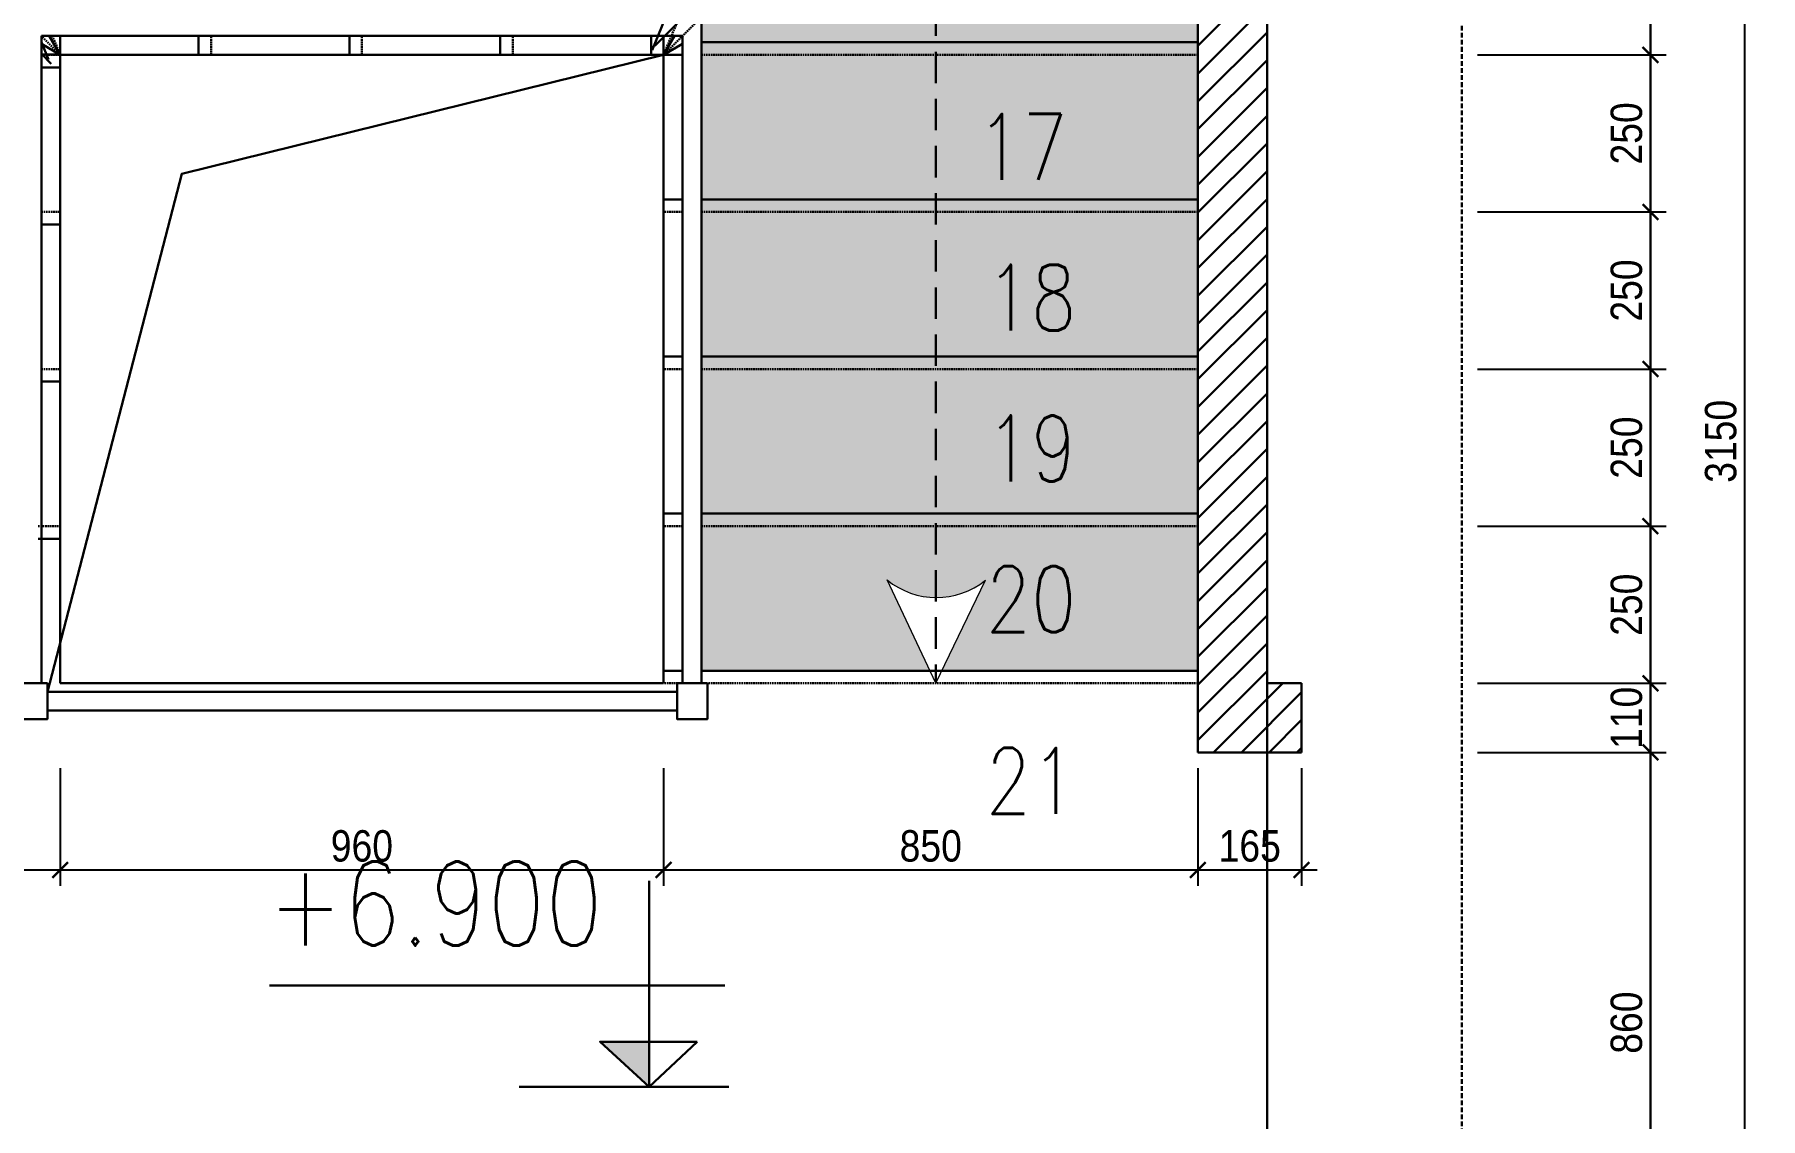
# Model space of a CAD drawing. Header units: millimetres. Extents: x -82962 to 19744, y -138000 to 4535.
# Drawn here: x -4106 to -1361, y -32563 to -30838 of the extents above; entities that cross this region are included whole.
import ezdxf

# ---------------------------------------------------------------- set-up
doc = ezdxf.new("R2010")
doc.units = ezdxf.units.MM
doc.header["$LTSCALE"] = 1000
doc.header["$MEASUREMENT"] = 0
doc.header["$PDMODE"] = 3
doc.linetypes.add('HIDDEN', pattern=[0.375, 0.25, -0.125])
doc.layers.get('0').update_dxf_attribs({"lineweight": 30})
doc.layers.get('DEFPOINTS').update_dxf_attribs({"color": 4, "lineweight": 30})
doc.layers.add('BANCONG', color=42, linetype='Continuous', lineweight=13)
doc.layers.add('THAY', color=4, linetype='Continuous', lineweight=30)
doc.styles.add('ARIAL', font='arial.ttf', dxfattribs={"width": 0.85})
doc.styles.add('ROMANO', font='ROMANS', dxfattribs={"width": 0.8, "bigfont": 'VNS'})
doc.styles.get("Standard").update_dxf_attribs({"font": 'romans.shx', "width": 0.7, "bigfont": 'bigfont.shx'})
doc.dimstyles.new('DIM 1-100', dxfattribs={"dimscale": 0, "dimtxt": 2, "dimasz": 1, "dimexe": 1, "dimexo": 1, "dimgap": 0.5, "dimtad": 1, "dimdec": 4, "dimrnd": 1, "dimdsep": 46, "dimtxsty": 'ARIAL', "dimblk1": 'ARCHTICK', "dimblk2": 'ARCHTICK', "dimsah": 1, "dimcen": 2, "dimdle": 1, "dimclrd": 9, "dimclre": 9, "dimclrt": 1, "dimadec": 0, "dimazin": 0, "dimtfac": 1, "dimtdec": 4, "dimtix": 1, "dimtmove": 2, "dimatfit": 3, "dimldrblk": 'DOT', "dimfxl": 1, "dimtvp": 1, "dimtolj": 1, "dimarcsym": 0})

# ---------------------------------------------------------------- blocks, each defined once
blk = doc.blocks.new('muiten')
at = {"layer": 'BANCONG'}
for q in [(-445.5, -145.6), (-132.9, -146.8)]:
    blk.add_line((-288, 182), q, dxfattribs=at)
blk.add_arc((-289.9, -338.8), 248.1, 50.7233, 128.854, dxfattribs=at)
blk = doc.blocks.new('_ARCHTICK')
at = {"color": 0, "linetype": 'ByBlock', "const_width": 0.15}
blk.add_lwpolyline([(-0.5, -0.5), (0.5, 0.5)], dxfattribs=at)
blk = doc.blocks.new('*D307')
at = {"layer": 'DEFPOINTS', "color": 0, "ltscale": 0.2, "transparency": 16777216}
for p in [(-1835.6, -30519.9), (-1835.6, -30870.4), (-1535.6, -30870.4)]:
    blk.add_point(p, dxfattribs=at)
at = {"layer": 'THAY', "color": 9, "lineweight": -2, "ltscale": 0.2, "transparency": 16777216}
for p, q in [((-1535.6, -30494.9), (-1535.6, -30895.4)), ((-1810.6, -30519.9), (-1510.6, -30519.9)), ((-1810.6, -30870.4), (-1510.6, -30870.4))]:
    blk.add_line(p, q, dxfattribs=at)
at = {"layer": 'THAY', "color": 9, "lineweight": -2, "ltscale": 0.2, "transparency": 16777216, "xscale": 25, "yscale": 25, "zscale": 25}
for p, rotation in [((-1535.6, -30519.9), 90), ((-1535.6, -30870.4), 270)]:
    blk.add_blockref('_ARCHTICK', p, dxfattribs=dict(at, rotation=rotation))
at = {"layer": 'THAY', "color": 1, "ltscale": 0.2, "transparency": 16777216, "insert": (-1573.6, -30695.1), "char_height": 50, "attachment_point": 5, "rotation": 90, "style": 'ARIAL'}
blk.add_mtext('\\A1;350', dxfattribs=at)
blk = doc.blocks.new('_DOT')
at = {"color": 0, "linetype": 'ByBlock', "ltscale": 10}
blk.add_line((-0.5, 0), (-1, 0), dxfattribs=at)
at = {"color": 0, "linetype": 'ByBlock', "ltscale": 10, "const_width": 0.5}
blk.add_lwpolyline([(-0.25, 0, 1), (0.25, 0, 1)], format="xyb", close=True, dxfattribs=at)
blk = doc.blocks.new('*D308')
at = {"layer": 'DEFPOINTS', "color": 0, "ltscale": 0.2, "transparency": 16777216}
for p in [(-1835.6, -30870.4), (-1835.6, -31120.4), (-1535.6, -31120.4)]:
    blk.add_point(p, dxfattribs=at)
at = {"layer": 'THAY', "color": 9, "lineweight": -2, "ltscale": 0.2, "transparency": 16777216}
for p, q in [((-1535.6, -30845.4), (-1535.6, -31145.4)), ((-1810.6, -30870.4), (-1510.6, -30870.4)), ((-1810.6, -31120.4), (-1510.6, -31120.4))]:
    blk.add_line(p, q, dxfattribs=at)
at = {"layer": 'THAY', "color": 9, "lineweight": -2, "ltscale": 0.2, "transparency": 16777216, "xscale": 25, "yscale": 25, "zscale": 25}
for p, rotation in [((-1535.6, -30870.4), 90), ((-1535.6, -31120.4), 270)]:
    blk.add_blockref('_ARCHTICK', p, dxfattribs=dict(at, rotation=rotation))
at = {"layer": 'THAY', "color": 1, "ltscale": 0.2, "transparency": 16777216, "insert": (-1573.6, -30995.4), "char_height": 50, "attachment_point": 5, "rotation": 90, "style": 'ARIAL'}
blk.add_mtext('\\A1;250', dxfattribs=at)
blk = doc.blocks.new('*D309')
at = {"layer": 'DEFPOINTS', "color": 0, "ltscale": 0.2, "transparency": 16777216}
for p in [(-1835.6, -31120.4), (-1835.6, -31370.4), (-1535.6, -31370.4)]:
    blk.add_point(p, dxfattribs=at)
at = {"layer": 'THAY', "color": 9, "lineweight": -2, "ltscale": 0.2, "transparency": 16777216}
for p, q in [((-1535.6, -31095.4), (-1535.6, -31395.4)), ((-1810.6, -31120.4), (-1510.6, -31120.4)), ((-1810.6, -31370.4), (-1510.6, -31370.4))]:
    blk.add_line(p, q, dxfattribs=at)
at = {"layer": 'THAY', "color": 9, "lineweight": -2, "ltscale": 0.2, "transparency": 16777216, "xscale": 25, "yscale": 25, "zscale": 25}
for p, rotation in [((-1535.6, -31120.4), 90), ((-1535.6, -31370.4), 270)]:
    blk.add_blockref('_ARCHTICK', p, dxfattribs=dict(at, rotation=rotation))
at = {"layer": 'THAY', "color": 1, "ltscale": 0.2, "transparency": 16777216, "insert": (-1573.6, -31245.4), "char_height": 50, "attachment_point": 5, "rotation": 90, "style": 'ARIAL'}
blk.add_mtext('\\A1;250', dxfattribs=at)
blk = doc.blocks.new('*D310')
at = {"layer": 'DEFPOINTS', "color": 0, "ltscale": 0.2, "transparency": 16777216}
for p in [(-1835.6, -31370.4), (-1835.6, -31620.4), (-1535.6, -31620.4)]:
    blk.add_point(p, dxfattribs=at)
at = {"layer": 'THAY', "color": 9, "lineweight": -2, "ltscale": 0.2, "transparency": 16777216}
for p, q in [((-1535.6, -31345.4), (-1535.6, -31645.4)), ((-1810.6, -31370.4), (-1510.6, -31370.4)), ((-1810.6, -31620.4), (-1510.6, -31620.4))]:
    blk.add_line(p, q, dxfattribs=at)
at = {"layer": 'THAY', "color": 9, "lineweight": -2, "ltscale": 0.2, "transparency": 16777216, "xscale": 25, "yscale": 25, "zscale": 25}
for p, rotation in [((-1535.6, -31370.4), 90), ((-1535.6, -31620.4), 270)]:
    blk.add_blockref('_ARCHTICK', p, dxfattribs=dict(at, rotation=rotation))
at = {"layer": 'THAY', "color": 1, "ltscale": 0.2, "transparency": 16777216, "insert": (-1573.6, -31495.4), "char_height": 50, "attachment_point": 5, "rotation": 90, "style": 'ARIAL'}
blk.add_mtext('\\A1;250', dxfattribs=at)
blk = doc.blocks.new('*D311')
at = {"layer": 'DEFPOINTS', "color": 0, "ltscale": 0.2, "transparency": 16777216}
for p in [(-1835.6, -31620.4), (-1835.6, -31870.4), (-1535.6, -31870.4)]:
    blk.add_point(p, dxfattribs=at)
at = {"layer": 'THAY', "color": 9, "lineweight": -2, "ltscale": 0.2, "transparency": 16777216}
for p, q in [((-1535.6, -31595.4), (-1535.6, -31895.4)), ((-1810.6, -31620.4), (-1510.6, -31620.4)), ((-1810.6, -31870.4), (-1510.6, -31870.4))]:
    blk.add_line(p, q, dxfattribs=at)
at = {"layer": 'THAY', "color": 9, "lineweight": -2, "ltscale": 0.2, "transparency": 16777216, "xscale": 25, "yscale": 25, "zscale": 25}
for p, rotation in [((-1535.6, -31620.4), 90), ((-1535.6, -31870.4), 270)]:
    blk.add_blockref('_ARCHTICK', p, dxfattribs=dict(at, rotation=rotation))
at = {"layer": 'THAY', "color": 1, "ltscale": 0.2, "transparency": 16777216, "insert": (-1573.6, -31745.4), "char_height": 50, "attachment_point": 5, "rotation": 90, "style": 'ARIAL'}
blk.add_mtext('\\A1;250', dxfattribs=at)
blk = doc.blocks.new('*D312')
at = {"layer": 'DEFPOINTS', "color": 0, "ltscale": 0.2, "transparency": 16777216}
for p in [(-1835.6, -31870.4), (-1835.6, -31980.4), (-1535.6, -31980.4)]:
    blk.add_point(p, dxfattribs=at)
at = {"layer": 'THAY', "color": 9, "lineweight": -2, "ltscale": 0.2, "transparency": 16777216}
for p, q in [((-1535.6, -31870.4), (-1535.6, -31845.4)), ((-1810.6, -31870.4), (-1510.6, -31870.4)), ((-1535.6, -31870.4), (-1535.6, -31980.4)), ((-1810.6, -31980.4), (-1510.6, -31980.4)), ((-1535.6, -31980.4), (-1535.6, -32005.4))]:
    blk.add_line(p, q, dxfattribs=at)
at = {"layer": 'THAY', "color": 9, "lineweight": -2, "ltscale": 0.2, "transparency": 16777216, "xscale": 25, "yscale": 25, "zscale": 25}
for p, rotation in [((-1535.6, -31870.4), 270), ((-1535.6, -31980.4), 90)]:
    blk.add_blockref('_ARCHTICK', p, dxfattribs=dict(at, rotation=rotation))
at = {"layer": 'THAY', "color": 1, "ltscale": 0.2, "transparency": 16777216, "insert": (-1573.6, -31925.4), "char_height": 50, "attachment_point": 5, "rotation": 90, "style": 'ARIAL'}
blk.add_mtext('\\A1;110', dxfattribs=at)
blk = doc.blocks.new('*D313')
at = {"layer": 'DEFPOINTS', "color": 0, "ltscale": 0.2, "transparency": 16777216}
for p in [(-1835.6, -31980.4), (-1835.6, -32840.4), (-1535.6, -32840.4)]:
    blk.add_point(p, dxfattribs=at)
at = {"layer": 'THAY', "color": 9, "lineweight": -2, "ltscale": 0.2, "transparency": 16777216}
for p, q in [((-1535.6, -31955.4), (-1535.6, -32865.4)), ((-1810.6, -31980.4), (-1510.6, -31980.4)), ((-1810.6, -32840.4), (-1510.6, -32840.4))]:
    blk.add_line(p, q, dxfattribs=at)
at = {"layer": 'THAY', "color": 9, "lineweight": -2, "ltscale": 0.2, "transparency": 16777216, "xscale": 25, "yscale": 25, "zscale": 25}
for p, rotation in [((-1535.6, -31980.4), 90), ((-1535.6, -32840.4), 270)]:
    blk.add_blockref('_ARCHTICK', p, dxfattribs=dict(at, rotation=rotation))
at = {"layer": 'THAY', "color": 1, "ltscale": 0.2, "transparency": 16777216, "insert": (-1573.6, -32410.4), "char_height": 50, "attachment_point": 5, "rotation": 90, "style": 'ARIAL'}
blk.add_mtext('\\A1;860', dxfattribs=at)
blk = doc.blocks.new('*D316')
at = {"layer": 'DEFPOINTS', "color": 0, "ltscale": 0.2, "transparency": 16777216}
for p in [(-1835.6, -29910.4), (-1385.6, -29910.4), (-1835.6, -33060.4)]:
    blk.add_point(p, dxfattribs=at)
at = {"layer": 'THAY', "color": 9, "lineweight": -2, "ltscale": 0.2, "transparency": 16777216}
for p, q in [((-1385.6, -33085.4), (-1385.6, -29885.4)), ((-1810.6, -29910.4), (-1360.6, -29910.4)), ((-1810.6, -33060.4), (-1360.6, -33060.4))]:
    blk.add_line(p, q, dxfattribs=at)
at = {"layer": 'THAY', "color": 9, "lineweight": -2, "ltscale": 0.2, "transparency": 16777216, "xscale": 25, "yscale": 25, "zscale": 25}
for p, rotation in [((-1385.6, -29910.4), 90), ((-1385.6, -33060.4), 270)]:
    blk.add_blockref('_ARCHTICK', p, dxfattribs=dict(at, rotation=rotation))
at = {"layer": 'THAY', "color": 1, "ltscale": 0.2, "transparency": 16777216, "insert": (-1423.6, -31485.4), "char_height": 50, "attachment_point": 5, "rotation": 90, "style": 'ARIAL'}
blk.add_mtext('\\A1;3150', dxfattribs=at)
blk = doc.blocks.new('*D317')
at = {"layer": 'DEFPOINTS', "color": 0, "ltscale": 0.2, "transparency": 16777216}
for p in [(-4915.6, -31980.4), (-4065.6, -31980.4), (-4065.6, -32167.5)]:
    blk.add_point(p, dxfattribs=at)
at = {"layer": 'THAY', "color": 9, "lineweight": -2, "ltscale": 0.2, "transparency": 16777216}
for p, q in [((-4915.6, -32005.4), (-4915.6, -32192.5)), ((-4065.6, -32005.4), (-4065.6, -32192.5)), ((-4940.6, -32167.5), (-4040.6, -32167.5))]:
    blk.add_line(p, q, dxfattribs=at)
at = {"layer": 'THAY', "color": 9, "lineweight": -2, "ltscale": 0.2, "transparency": 16777216, "xscale": 25, "yscale": 25, "zscale": 25, "rotation": 180}
blk.add_blockref('_ARCHTICK', (-4915.6, -32167.5), dxfattribs=at)
at = {"layer": 'THAY', "color": 9, "lineweight": -2, "ltscale": 0.2, "transparency": 16777216, "xscale": 25, "yscale": 25, "zscale": 25}
blk.add_blockref('_ARCHTICK', (-4065.6, -32167.5), dxfattribs=at)
at = {"layer": 'THAY', "color": 1, "ltscale": 0.2, "transparency": 16777216, "insert": (-4490.6, -32129.5), "char_height": 50, "attachment_point": 5, "style": 'ARIAL'}
blk.add_mtext('\\A1;850', dxfattribs=at)
blk = doc.blocks.new('*D318')
at = {"layer": 'DEFPOINTS', "color": 0, "ltscale": 0.2, "transparency": 16777216}
for p in [(-4065.6, -31980.4), (-3105.6, -31980.4), (-3105.6, -32167.5)]:
    blk.add_point(p, dxfattribs=at)
at = {"layer": 'THAY', "color": 9, "lineweight": -2, "ltscale": 0.2, "transparency": 16777216}
for p, q in [((-4065.6, -32005.4), (-4065.6, -32192.5)), ((-3105.6, -32005.4), (-3105.6, -32192.5)), ((-4090.6, -32167.5), (-3080.6, -32167.5))]:
    blk.add_line(p, q, dxfattribs=at)
at = {"layer": 'THAY', "color": 9, "lineweight": -2, "ltscale": 0.2, "transparency": 16777216, "xscale": 25, "yscale": 25, "zscale": 25, "rotation": 180}
blk.add_blockref('_ARCHTICK', (-4065.6, -32167.5), dxfattribs=at)
at = {"layer": 'THAY', "color": 9, "lineweight": -2, "ltscale": 0.2, "transparency": 16777216, "xscale": 25, "yscale": 25, "zscale": 25}
blk.add_blockref('_ARCHTICK', (-3105.6, -32167.5), dxfattribs=at)
at = {"layer": 'THAY', "color": 1, "ltscale": 0.2, "transparency": 16777216, "insert": (-3585.6, -32129.5), "char_height": 50, "attachment_point": 5, "style": 'ARIAL'}
blk.add_mtext('\\A1;960', dxfattribs=at)
blk = doc.blocks.new('*D319')
at = {"layer": 'DEFPOINTS', "color": 0, "ltscale": 0.2, "transparency": 16777216}
for p in [(-3105.6, -31980.4), (-2255.6, -31980.4), (-2255.6, -32167.5)]:
    blk.add_point(p, dxfattribs=at)
at = {"layer": 'THAY', "color": 9, "lineweight": -2, "ltscale": 0.2, "transparency": 16777216}
for p, q in [((-3105.6, -32005.4), (-3105.6, -32192.5)), ((-2255.6, -32005.4), (-2255.6, -32192.5)), ((-3130.6, -32167.5), (-2230.6, -32167.5))]:
    blk.add_line(p, q, dxfattribs=at)
at = {"layer": 'THAY', "color": 9, "lineweight": -2, "ltscale": 0.2, "transparency": 16777216, "xscale": 25, "yscale": 25, "zscale": 25, "rotation": 180}
blk.add_blockref('_ARCHTICK', (-3105.6, -32167.5), dxfattribs=at)
at = {"layer": 'THAY', "color": 9, "lineweight": -2, "ltscale": 0.2, "transparency": 16777216, "xscale": 25, "yscale": 25, "zscale": 25}
blk.add_blockref('_ARCHTICK', (-2255.6, -32167.5), dxfattribs=at)
at = {"layer": 'THAY', "color": 1, "ltscale": 0.2, "transparency": 16777216, "insert": (-2680.6, -32129.5), "char_height": 50, "attachment_point": 5, "style": 'ARIAL'}
blk.add_mtext('\\A1;850', dxfattribs=at)
blk = doc.blocks.new('*D320')
at = {"layer": 'DEFPOINTS', "color": 0, "ltscale": 0.2, "transparency": 16777216}
for p in [(-2255.6, -31980.4), (-2090.6, -31980.4), (-2090.6, -32167.5)]:
    blk.add_point(p, dxfattribs=at)
at = {"layer": 'THAY', "color": 9, "lineweight": -2, "ltscale": 0.2, "transparency": 16777216}
for p, q in [((-2255.6, -32005.4), (-2255.6, -32192.5)), ((-2090.6, -32005.4), (-2090.6, -32192.5)), ((-2280.6, -32167.5), (-2065.6, -32167.5))]:
    blk.add_line(p, q, dxfattribs=at)
at = {"layer": 'THAY', "color": 9, "lineweight": -2, "ltscale": 0.2, "transparency": 16777216, "xscale": 25, "yscale": 25, "zscale": 25, "rotation": 180}
blk.add_blockref('_ARCHTICK', (-2255.6, -32167.5), dxfattribs=at)
at = {"layer": 'THAY', "color": 9, "lineweight": -2, "ltscale": 0.2, "transparency": 16777216, "xscale": 25, "yscale": 25, "zscale": 25}
blk.add_blockref('_ARCHTICK', (-2090.6, -32167.5), dxfattribs=at)
at = {"layer": 'THAY', "color": 1, "ltscale": 0.2, "transparency": 16777216, "insert": (-2173.1, -32129.5), "char_height": 50, "attachment_point": 5, "style": 'ARIAL'}
blk.add_mtext('\\A1;165', dxfattribs=at)

msp = doc.modelspace()

# ---------------------------------------------------------------- hatches: boundary and pattern name
at = {"layer": 'THAY', "ltscale": 0.2}
h = msp.add_hatch(dxfattribs=at)
h.set_pattern_fill('ANSI31', color=256, scale=250, style=0)
h.set_pattern_definition([(45, (-5335.553, -32824.554), (-22.09709, 22.09709), [])])
h.paths.add_polyline_path([(-2255.55312, -29910.36771), (-4915.55312, -29910.36771), (-4915.55312, -30019.79972), (-4914.9855, -30020.36771), (-2255.55312, -30020.36771)])
h.paths.add_polyline_path([(-5135.55312, -29910.36771), (-5335.55312, -29910.36771), (-5335.55312, -30020.36771), (-5135.55312, -30020.36771)])
h.paths.add_polyline_path([(-4629.0087, -31079.18194), (-4516.5087, -31079.18194), (-4516.5087, -30921.68194), (-4629.0087, -30921.68194)], flags=9)
h.paths.add_polyline_path([(-4629.0087, -31319.18194), (-4520.5087, -31319.18194), (-4520.5087, -31161.68194), (-4629.0087, -31161.68194)], flags=9)
h.paths.add_polyline_path([(-2607.29098, -32032.87352), (-2442.79098, -32032.87352), (-2442.79098, -31875.37352), (-2607.29098, -31875.37352)], flags=9)
h.paths.add_polyline_path([(-2607.29098, -31815.54734), (-2418.79098, -31815.54734), (-2418.79098, -31658.04734), (-2607.29098, -31658.04734)], flags=9)
h.paths.add_polyline_path([(-2595.29098, -31575.54734), (-2422.79098, -31575.54734), (-2422.79098, -31418.04734), (-2595.29098, -31418.04734)], flags=9)
h.paths.add_polyline_path([(-2595.29098, -31335.54734), (-2418.79098, -31335.54734), (-2418.79098, -31178.04734), (-2595.29098, -31178.04734)], flags=9)
h.paths.add_polyline_path([(-2609.31633, -31095.54734), (-2432.81633, -31095.54734), (-2432.81633, -30938.04734), (-2609.31633, -30938.04734)], flags=9)
h.paths.add_polyline_path([(-4629.0087, -31559.18194), (-4520.5087, -31559.18194), (-4520.5087, -31401.68194), (-4629.0087, -31401.68194)], flags=9)
h.paths.add_polyline_path([(-4617.0087, -31799.18194), (-4544.5087, -31799.18194), (-4544.5087, -31641.68194), (-4617.0087, -31641.68194)], flags=9)
h.paths.add_polyline_path([(-3899.30139, -32824.5544), (-2791.06406, -32824.5544), (-2791.06406, -32548.04346), (-3899.30139, -32548.04346)], flags=9)
h.paths.add_polyline_path([(-3747.8857, -32321.21219), (-3124.68182, -32321.21219), (-3124.68182, -32120.28156), (-3747.8857, -32120.28156)], flags=9)
h = msp.add_hatch(dxfattribs=at)
h.set_pattern_fill('DOTS', color=256, scale=300, style=0)
h.set_pattern_definition([(0, (-4915.553, -31890.368), (9.375, 18.75), [0, -18.75])])
h.paths.add_polyline_path([(-2255.55312, -30020.36771), (-2284.39556, -30020.36771), (-3073.86801, -30810.36771), (-3045.55312, -30810.36771), (-3045.55312, -30850.36771), (-2255.55312, -30850.36771)])
h.paths.add_polyline_path([(-2284.39556, -30020.36771), (-2775.28423, -30020.36771), (-3102.35839, -30810.36771), (-3073.86801, -30810.36771)])
h.paths.add_polyline_path([(-2775.28423, -30020.36771), (-3125.55312, -30020.36771), (-3125.55312, -30810.36771), (-3102.35839, -30810.36771)])
h.paths.add_polyline_path([(-3125.55312, -30020.36771), (-3205.32611, -30020.36771), (-3365.55312, -30303.76779), (-3365.55312, -30416.49294), (-3313.62806, -30452.86702), (-3365.55312, -30434.06444), (-3365.55312, -30810.36771), (-3125.55312, -30810.36771)])
h.paths.add_polyline_path([(-3365.55312, -30434.06444), (-3426.70083, -30411.92226), (-3449.74708, -30452.68511), (-3384.32045, -30498.51718), (-3460.13751, -30471.06308), (-3605.55312, -30728.26564), (-3605.55312, -30810.36771), (-3365.55312, -30810.36771)])
h.paths.add_polyline_path([(-3365.55312, -30020.36771), (-3605.55312, -30020.36771), (-3605.55312, -30648.87927), (-3497.39322, -30457.57242), (-3460.13751, -30471.06308), (-3449.74708, -30452.68511), (-3576.01579, -30364.2325), (-3468.36034, -30406.22077), (-3443.35462, -30361.99214), (-3505.3234, -30318.58233), (-3434.44191, -30346.22785), (-3365.55312, -30224.38142)])
h.paths.add_polyline_path([(-3605.55312, -30020.36771), (-3845.55312, -30020.36771), (-3845.55312, -30810.36771), (-3696.85446, -30810.36771), (-3605.55312, -30648.87927)])
h.paths.add_polyline_path([(-3845.55312, -30020.36771), (-4085.55312, -30020.36771), (-4085.55312, -30810.36771), (-3845.55312, -30810.36771)])
h.paths.add_polyline_path([(-4085.55312, -30020.36771), (-4439.1147, -30020.36771), (-4112.04054, -30810.36771), (-4085.55312, -30810.36771)])
h.paths.add_polyline_path([(-4439.1147, -30020.36771), (-4915.55312, -30020.36771), (-4915.55312, -30048.09344), (-4125.55312, -30838.62134), (-4125.55312, -30810.36771), (-4112.04054, -30810.36771)])
h.paths.add_polyline_path([(-4915.55312, -30048.09344), (-4915.55312, -30130.36771), (-4915.55312, -30890.36771), (-4125.55312, -30890.36771), (-4125.55312, -30838.62134)])
h.paths.add_polyline_path([(-4125.55312, -30890.36771), (-4915.55312, -30890.36771), (-4915.55312, -31140.36771), (-4125.55312, -31140.36771)])
h.paths.add_polyline_path([(-4125.55312, -31140.36771), (-4915.55312, -31140.36771), (-4915.55312, -31390.36771), (-4125.55312, -31390.36771)])
h.paths.add_polyline_path([(-4125.55312, -31390.36771), (-4915.55312, -31390.36771), (-4915.55312, -31640.36771), (-4125.55312, -31640.36771)])
h.paths.add_polyline_path([(-4125.55312, -31640.36771), (-4915.55312, -31640.36771), (-4915.55312, -31890.36771), (-4134.05067, -31890.36771), (-4134.05067, -31870.36771), (-4125.55312, -31870.36771)])
h = msp.add_hatch(dxfattribs=at)
h.set_pattern_fill('ANSI31', color=256, scale=250, style=0)
h.set_pattern_definition([(45, (-3105.553, -22425.494), (-22.09709, 22.09709), [])])
h.paths.add_polyline_path([(-2145.55312, -30130.36771), (-2255.55312, -30130.36771), (-2255.55312, -31980.36771), (-2145.55312, -31980.36771)])
h.paths.add_polyline_path([(-2090.55312, -31870.36771), (-2145.55312, -31870.36771), (-2145.55312, -31980.36771), (-2090.55312, -31980.36771)])
h.paths.add_polyline_path([(-1870.55312, -30020.36771), (-1925.55312, -30020.36771), (-1925.55312, -30415.36771), (-2145.55312, -30415.36771), (-2145.55312, -30470.36771), (-1870.55312, -30470.36771)])
h = msp.add_hatch(dxfattribs=at)
h.set_pattern_fill('DOTS', color=256, scale=300, style=0)
h.set_pattern_definition([(0, (-4552.366, -32824.554), (9.375, 18.75), [0, -18.75])])
h.paths.add_polyline_path([(-2255.55312, -31600.36771), (-3045.55312, -31600.36771), (-3045.55312, -31850.36771), (-2681.82675, -31850.36771), (-2749.95026, -31706.00338, 0.3547607052), (-2593.61731, -31706.58006), (-2662.77027, -31850.36771), (-2255.55312, -31850.36771)])
h.paths.add_polyline_path([(-2255.55312, -31350.36771), (-3045.55312, -31350.36771), (-3045.55312, -31600.36771), (-2255.55312, -31600.36771)])
h.paths.add_polyline_path([(-2255.55312, -31100.36771), (-3045.55312, -31100.36771), (-3045.55312, -31350.36771), (-2255.55312, -31350.36771)])
h.paths.add_polyline_path([(-2255.55312, -30850.36771), (-3045.55312, -30850.36771), (-3045.55312, -31100.36771), (-2255.55312, -31100.36771)])
h.paths.add_polyline_path([(-4552.36587, -32181.33069), (-4428.30551, -32181.33069), (-4428.30551, -32078.29522), (-4552.36587, -32078.29522)], flags=9)
h.paths.add_polyline_path([(-3647.39486, -32181.33069), (-3523.3345, -32181.33069), (-3523.3345, -32078.29522), (-3647.39486, -32078.29522)], flags=9)
h.paths.add_polyline_path([(-2742.36587, -32181.33069), (-2618.30551, -32181.33069), (-2618.30551, -32078.29522), (-2742.36587, -32078.29522)], flags=9)
h.paths.add_polyline_path([(-2237.12713, -32181.33069), (-2113.06676, -32181.33069), (-2113.06676, -32078.29522), (-2237.12713, -32078.29522)], flags=9)
h.paths.add_polyline_path([(-3899.30139, -32824.5544), (-2791.06406, -32824.5544), (-2791.06406, -32548.04346), (-3899.30139, -32548.04346)], flags=9)
h.paths.add_polyline_path([(-3747.8857, -32321.21219), (-3124.68182, -32321.21219), (-3124.68182, -32120.28156), (-3747.8857, -32120.28156)], flags=9)

# ---------------------------------------------------------------- linework, layer by layer
at = {"layer": 'THAY', "ltscale": 0.01}
msp.add_line((-2145.55312, -33234.29303), (-2145.55312, -29805.97198), dxfattribs=at)
at = {"layer": 'THAY'}
for p, q in [((-3124.03199, -30862.71713), (-2775.28423, -30020.36771)), ((-3119.69998, -30856.2303), (-2284.39556, -30020.36771)), ((-4084.03199, -30878.01829), (-4095.55312, -30850.19068)), ((-4065.55312, -30840.36771), (-4065.55312, -31870.36771)), ((-3845.55312, -30870.36771), (-3845.55312, -30840.36771)), ((-3605.55312, -30870.36771), (-3605.55312, -30840.36771)), ((-3365.55312, -30870.36771), (-3365.55312, -30840.36771)), ((-3125.55312, -30840.36771), (-3125.55312, -30870.36771)), ((-2255.55312, -30850.36771), (-3045.55312, -30850.36771)), ((-4079.69998, -30884.50512), (-4095.55312, -30868.64139)), ((-4095.55312, -30890.36771), (-4065.55312, -30890.36771)), ((-4065.55312, -30870.36771), (-3105.55312, -30870.36771)), ((-3105.55312, -30870.36771), (-3105.55312, -31870.36771)), ((-3075.55312, -31100.36771), (-3105.55312, -31100.36771)), ((-2255.55312, -31100.36771), (-3045.55312, -31100.36771)), ((-4095.55312, -31140.36771), (-4065.55312, -31140.36771)), ((-3075.55312, -31350.36771), (-3105.55312, -31350.36771)), ((-2255.55312, -31350.36771), (-3045.55312, -31350.36771)), ((-4095.55312, -31390.36771), (-4065.55312, -31390.36771)), ((-3075.55312, -31600.36771), (-3105.55312, -31600.36771)), ((-2255.55312, -31600.36771), (-3045.55312, -31600.36771)), ((-4100.81443, -31640.36771), (-4065.55312, -31640.36771)), ((-3075.55312, -31850.36771), (-3105.55312, -31850.36771)), ((-2255.55312, -31850.36771), (-3045.55312, -31850.36771)), ((-4065.55312, -31870.36771), (-3105.55312, -31870.36771)), ((-3128.57236, -32512.7523), (-3128.57236, -32184.77629)), ((-3008.04044, -32351.25178), (-3732.78427, -32351.25178)), ((-3001.62912, -32512.7523), (-3335.6044, -32512.7523))]:
    msp.add_line(p, q, dxfattribs=at)
at = {"layer": 'THAY', "linetype": 'HIDDEN', "ltscale": 0.01}
for p, q in [((-3105.55312, -30870.36771), (-2753.63788, -30020.36771)), ((-3105.55312, -30870.36771), (-2256.12073, -30020.36771)), ((-4065.55312, -30870.36771), (-4095.53308, -30840.36771)), ((-4065.55312, -30870.36771), (-4077.97366, -30840.36771)), ((-3825.55312, -30870.36771), (-3825.55312, -30840.36771)), ((-3585.55312, -30870.36771), (-3585.55312, -30840.36771)), ((-3345.55312, -30870.36771), (-3345.55312, -30840.36771)), ((-4095.55312, -30870.36771), (-4065.55312, -30870.36771)), ((-2255.55312, -30870.36771), (-3045.55312, -30870.36771)), ((-4095.55312, -31120.36771), (-4065.55312, -31120.36771)), ((-3075.55312, -31120.36771), (-3105.55312, -31120.36771)), ((-2255.55312, -31120.36771), (-3045.55312, -31120.36771)), ((-4095.55312, -31370.36771), (-4065.55312, -31370.36771)), ((-3075.55312, -31370.36771), (-3105.55312, -31370.36771)), ((-2255.55312, -31370.36771), (-3045.55312, -31370.36771)), ((-4100.81443, -31620.36771), (-4065.55312, -31620.36771)), ((-3075.55312, -31620.36771), (-3105.55312, -31620.36771)), ((-2255.55312, -31620.36771), (-3045.55312, -31620.36771)), ((-3075.55312, -31870.36771), (-3105.55312, -31870.36771)), ((-2255.55312, -31870.36771), (-3045.55312, -31870.36771))]:
    msp.add_line(p, q, dxfattribs=at)
at = {"layer": 'THAY', "linetype": 'Continuous'}
for p, q in [((-2255.55312, -31980.36771), (-2255.55312, -30020.36771)), ((-2255.55312, -31980.36771), (-2255.55312, -30020.36771)), ((-2145.55312, -31870.36771), (-2145.55312, -30130.36771)), ((-3045.55312, -30810.36771), (-3045.55312, -31870.36771)), ((-4095.55312, -30840.36771), (-4095.55312, -31870.36771)), ((-4095.55312, -30840.36771), (-3075.55312, -30840.36771)), ((-4065.55312, -30870.36771), (-4095.55312, -30853.0472)), ((-4065.55312, -30870.36771), (-4082.87363, -30840.36771)), ((-4065.55312, -30840.36771), (-4065.55312, -30869.79991)), ((-3105.55312, -30870.36771), (-3088.23261, -30840.36771)), ((-3105.55312, -30870.36771), (-3105.55312, -30840.36771)), ((-3105.55312, -30870.36771), (-3075.55312, -30853.0472)), ((-3075.55312, -30840.36771), (-3075.55312, -31870.36771)), ((-4095.55312, -30869.79991), (-4066.53658, -30869.79991)), ((-3105.55312, -30870.36771), (-3075.55312, -30870.36771)), ((-2145.55312, -31870.36771), (-2090.55312, -31870.36771)), ((-2090.55312, -31870.36771), (-2090.55312, -31980.36771)), ((-3084.05067, -31883.83178), (-4085.96901, -31883.83178)), ((-3084.05067, -31913.83178), (-4085.96901, -31913.83178)), ((-2255.55312, -31980.36771), (-2090.55312, -31980.36771))]:
    msp.add_line(p, q, dxfattribs=at)
at = {"layer": 'THAY', "ltscale": 0.2}
msp.add_lwpolyline([(-5635.55312, -29410.36771), (-1535.55312, -29410.36771), (-1535.55312, -33560.36771), (-5635.55312, -33560.36771)], close=True, dxfattribs=at)
at = {"layer": 'THAY', "linetype": 'HIDDEN', "ltscale": 0.03}
msp.add_lwpolyline([(-5335.55312, -29710.36771), (-1835.55312, -29710.36771), (-1835.55312, -33260.36771), (-5335.55312, -33260.36771)], close=True, dxfattribs=at)
at = {"layer": 'THAY', "linetype": 'HIDDEN', "ltscale": 0.2}
msp.add_lwpolyline([(-4490.55312, -31870.36771), (-4490.55312, -30415.36771), (-2672.38903, -30415.36771), (-2672.38903, -31870.36771)], dxfattribs=at)
at = {"layer": 'THAY', "ltscale": 0.2}
msp.add_lwpolyline([(-4085.96901, -31883.83178), (-3872.23698, -31059.72978), (-3105.55312, -30870.36771)], dxfattribs=at)
at = {"layer": 'THAY', "linetype": 'Continuous'}
for points in [[(-4085.96901, -31870.36771), (-4134.05067, -31870.36771), (-4134.05067, -31927.29585), (-4085.96901, -31927.29585)], [(-3035.96901, -31870.36771), (-3084.05067, -31870.36771), (-3084.05067, -31927.29585), (-3035.96901, -31927.29585)]]:
    msp.add_lwpolyline(points, close=True, dxfattribs=at)
at = {"layer": 'THAY'}
msp.add_lwpolyline([(-3051.97101, -32440.73044), (-3206.68003, -32440.73044), (-3128.57236, -32512.7523)], close=True, dxfattribs=at)
msp.add_solid([(-3128.57236, -32440.73044), (-3206.68003, -32440.73044), (-3128.57236, -32512.7523), (-3206.68003, -32440.73044)], dxfattribs=at)

# ---------------------------------------------------------------- block references
at = {"layer": 'THAY', "linetype": 'HIDDEN', "ltscale": 0.2, "xscale": 0.5, "yscale": 0.5, "zscale": 0.5, "rotation": 180}
msp.add_blockref('muiten', (-2816.39144, -31779.39007), dxfattribs=at)

# ---------------------------------------------------------------- texts
at = {"layer": 'THAY', "color": 2, "ltscale": 0.2, "width": 0.8}
for s, p in [('17', (-2607.06633, -31069.29734)), ('18', (-2593.04098, -31309.29734)), ('19', (-2593.04098, -31549.29734)), ('20', (-2593.04098, -31789.29734)), ('21', (-2593.04098, -32078.18814))]:
    msp.add_text(s, height=105, dxfattribs=at).set_placement(p)
at = {"layer": 'THAY', "style": 'ROMANO', "width": 0.8}
msp.add_text('+6.900', height=133.95375, dxfattribs=at).set_placement((-3734.80926, -32287.72375))

# ---------------------------------------------------------------- dimensions: what is measured, and where the dimension line sits
at = {"layer": 'THAY', "ltscale": 0.2}
for base, p1, p2, picture, middle in [((-1385.55312, -29910.36771), (-1835.55312, -33060.36771), (-1835.55312, -29910.36771), '*D316', (-1423.59882, -31485.36771)), ((-1535.55312, -30870.36771), (-1835.55312, -30519.88797), (-1835.55312, -30870.36771), '*D307', (-1573.59882, -30695.12784)), ((-1535.55312, -31120.36771), (-1835.55312, -30870.36771), (-1835.55312, -31120.36771), '*D308', (-1573.58177, -30995.36771)), ((-1535.55312, -31370.36771), (-1835.55312, -31120.36771), (-1835.55312, -31370.36771), '*D309', (-1573.58177, -31245.36771)), ((-1535.55312, -31620.36771), (-1835.55312, -31370.36771), (-1835.55312, -31620.36771), '*D310', (-1573.58177, -31495.36771)), ((-1535.55312, -31870.36771), (-1835.55312, -31620.36771), (-1835.55312, -31870.36771), '*D311', (-1573.58177, -31745.36771)), ((-1535.55312, -31980.36771), (-1835.55312, -31870.36771), (-1835.55312, -31980.36771), '*D312', (-1573.58177, -31925.36771)), ((-1535.55312, -32840.36771), (-1835.55312, -31980.36771), (-1835.55312, -32840.36771), '*D313', (-1573.58177, -32410.36771))]:
    dim = msp.add_linear_dim(base=base, p1=p1, p2=p2, angle=90, dimstyle='DIM 1-100', override={"dimscale": 25}, dxfattribs=at)
    dim.commit()
    dim.dimension.update_dxf_attribs({"geometry": picture, "text_midpoint": middle})
for base, p1, p2, picture, middle in [((-4065.55312, -32167.48348), (-4915.55312, -31980.36771), (-4065.55312, -31980.36771), '*D317', (-4490.55312, -32129.45484)), ((-3105.55312, -32167.48348), (-4065.55312, -31980.36771), (-3105.55312, -31980.36771), '*D318', (-3585.55312, -32129.45484)), ((-2255.55312, -32167.48348), (-3105.55312, -31980.36771), (-2255.55312, -31980.36771), '*D319', (-2680.55312, -32129.45484)), ((-2090.55312, -32167.48348), (-2255.55312, -31980.36771), (-2090.55312, -31980.36771), '*D320', (-2173.05312, -32129.45484))]:
    dim = msp.add_linear_dim(base=base, p1=p1, p2=p2, dimstyle='DIM 1-100', override={"dimscale": 25}, dxfattribs=at)
    dim.commit()
    dim.dimension.update_dxf_attribs({"geometry": picture, "text_midpoint": middle})

doc.saveas('drawing.dxf')
